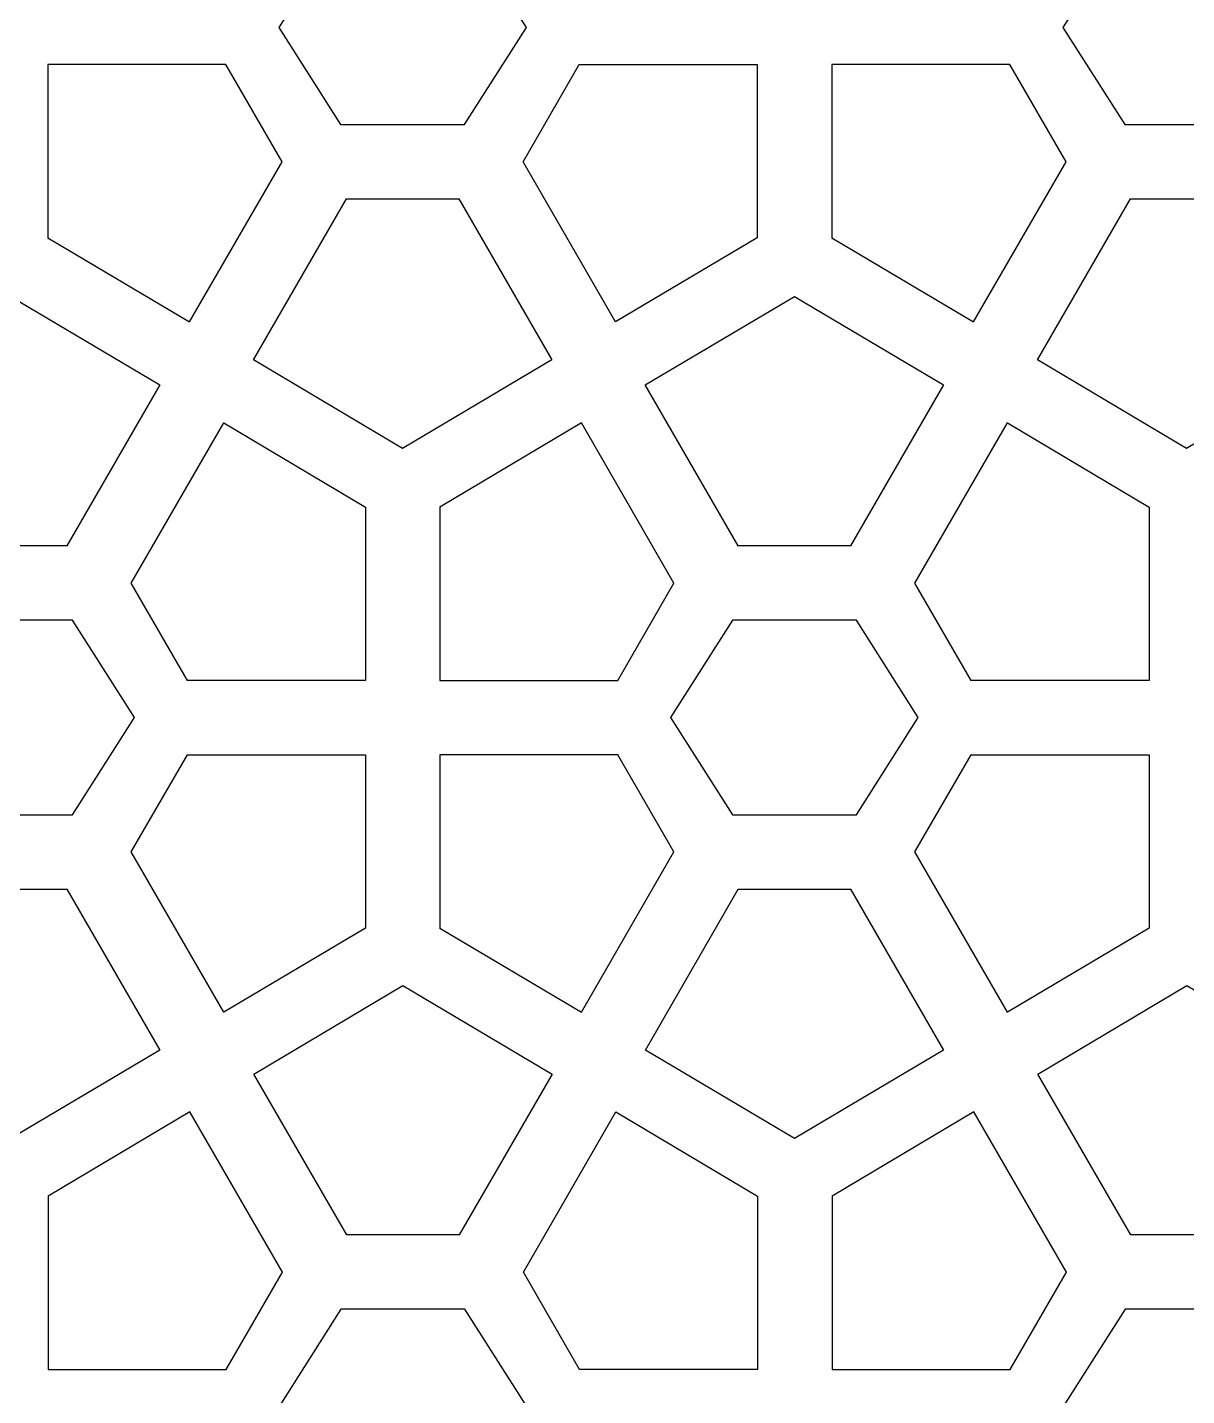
# Model space of a CAD drawing. Header units: centimetres. Extents: x -86 to 86, y -100 to 100.
# Drawn here: x -68.34 to -44.94, y -74.77 to -47.14 of the extents above; entities that cross this region are included whole.
import ezdxf

# ---------------------------------------------------------------- set-up
doc = ezdxf.new("R2010")
doc.units = ezdxf.units.CM
doc.header["$MEASUREMENT"] = 0
doc.layers.add('layer 1', color=7, linetype='Continuous')

msp = doc.modelspace()

# ---------------------------------------------------------------- linework, layer by layer
at = {"layer": 'layer 1', "color": 230}
for points, knots in [([(-63.26473, -47.14396), (-63.26473, -47.14396), (-62.01473, -45.17987), (-62.01473, -45.17987), (-62.01473, -45.17987), (-62.01473, -45.17987), (-59.51475, -45.17987), (-59.51475, -45.17987), (-59.51475, -45.17987), (-59.51475, -45.17987), (-58.26473, -47.14396), (-58.26473, -47.14396), (-58.26473, -47.14396), (-58.26473, -47.14396), (-59.51474, -49.10807), (-59.51474, -49.10807), (-59.51474, -49.10807), (-59.51474, -49.10807), (-62.01475, -49.10807), (-62.01475, -49.10807), (-62.01475, -49.10807), (-62.01475, -49.10807), (-63.26473, -47.14396), (-63.26473, -47.14396)], [0, 0, 0, 0, 0.14285714, 0.14285714, 0.14285714, 0.14285714, 0.28571429, 0.28571429, 0.28571429, 0.28571429, 0.42857143, 0.42857143, 0.42857143, 0.42857143, 0.57142857, 0.57142857, 0.57142857, 0.57142857, 0.71428571, 0.71428571, 0.71428571, 0.71428571, 1, 1, 1, 1]), ([(-47.43833, -47.1437), (-47.43833, -47.1437), (-46.18833, -45.17961), (-46.18833, -45.17961), (-46.18833, -45.17961), (-46.18833, -45.17961), (-43.68835, -45.17961), (-43.68835, -45.17961), (-43.68835, -45.17961), (-43.68835, -45.17961), (-42.43833, -47.1437), (-42.43833, -47.1437), (-42.43833, -47.1437), (-42.43833, -47.1437), (-43.68834, -49.10781), (-43.68834, -49.10781), (-43.68834, -49.10781), (-43.68834, -49.10781), (-46.18835, -49.10781), (-46.18835, -49.10781), (-46.18835, -49.10781), (-46.18835, -49.10781), (-47.43833, -47.1437), (-47.43833, -47.1437)], [0, 0, 0, 0, 0.14285714, 0.14285714, 0.14285714, 0.14285714, 0.28571429, 0.28571429, 0.28571429, 0.28571429, 0.42857143, 0.42857143, 0.42857143, 0.42857143, 0.57142857, 0.57142857, 0.57142857, 0.57142857, 0.71428571, 0.71428571, 0.71428571, 0.71428571, 1, 1, 1, 1]), ([(-65.06468, -53.09176), (-65.06468, -53.09176), (-67.925, -51.39403), (-67.925, -51.39403), (-67.925, -51.39403), (-67.925, -51.39403), (-67.925, -47.89408), (-67.925, -47.89408), (-67.925, -47.89408), (-67.925, -47.89408), (-64.33166, -47.89409), (-64.33166, -47.89409), (-64.33166, -47.89409), (-64.33166, -47.89409), (-63.19774, -49.85813), (-63.19774, -49.85813), (-63.19774, -49.85813), (-63.19774, -49.85813), (-65.06468, -53.09176), (-65.06468, -53.09176)], [0, 0, 0, 0, 0.16666667, 0.16666667, 0.16666667, 0.16666667, 0.33333333, 0.33333333, 0.33333333, 0.33333333, 0.5, 0.5, 0.5, 0.5, 0.66666667, 0.66666667, 0.66666667, 0.66666667, 1, 1, 1, 1]), ([(-56.46486, -53.09183), (-56.46486, -53.09183), (-53.60448, -51.39405), (-53.60448, -51.39405), (-53.60448, -51.39405), (-53.60448, -51.39405), (-53.60448, -47.89409), (-53.60448, -47.89409), (-53.60448, -47.89409), (-53.60448, -47.89409), (-57.19786, -47.89409), (-57.19786, -47.89409), (-57.19786, -47.89409), (-57.19786, -47.89409), (-58.33182, -49.8582), (-58.33182, -49.8582), (-58.33182, -49.8582), (-58.33182, -49.8582), (-56.46486, -53.09183), (-56.46486, -53.09183)], [0, 0, 0, 0, 0.16666667, 0.16666667, 0.16666667, 0.16666667, 0.33333333, 0.33333333, 0.33333333, 0.33333333, 0.5, 0.5, 0.5, 0.5, 0.66666667, 0.66666667, 0.66666667, 0.66666667, 1, 1, 1, 1]), ([(-49.23828, -53.0915), (-49.23828, -53.0915), (-52.0986, -51.39377), (-52.0986, -51.39377), (-52.0986, -51.39377), (-52.0986, -51.39377), (-52.0986, -47.89382), (-52.0986, -47.89382), (-52.0986, -47.89382), (-52.0986, -47.89382), (-48.50526, -47.89383), (-48.50526, -47.89383), (-48.50526, -47.89383), (-48.50526, -47.89383), (-47.37134, -49.85787), (-47.37134, -49.85787), (-47.37134, -49.85787), (-47.37134, -49.85787), (-49.23828, -53.0915), (-49.23828, -53.0915)], [0, 0, 0, 0, 0.16666667, 0.16666667, 0.16666667, 0.16666667, 0.33333333, 0.33333333, 0.33333333, 0.33333333, 0.5, 0.5, 0.5, 0.5, 0.66666667, 0.66666667, 0.66666667, 0.66666667, 1, 1, 1, 1]), ([(-63.77469, -53.85742), (-63.77469, -53.85742), (-60.76472, -55.64399), (-60.76472, -55.64399), (-60.76472, -55.64399), (-60.76472, -55.64399), (-57.75486, -53.85748), (-57.75486, -53.85748), (-57.75486, -53.85748), (-57.75486, -53.85748), (-59.63091, -50.60808), (-59.63091, -50.60808), (-59.63091, -50.60808), (-59.63091, -50.60808), (-61.89868, -50.60807), (-61.89868, -50.60807), (-61.89868, -50.60807), (-61.89868, -50.60807), (-63.77469, -53.85742), (-63.77469, -53.85742)], [0, 0, 0, 0, 0.16666667, 0.16666667, 0.16666667, 0.16666667, 0.33333333, 0.33333333, 0.33333333, 0.33333333, 0.5, 0.5, 0.5, 0.5, 0.66666667, 0.66666667, 0.66666667, 0.66666667, 1, 1, 1, 1]), ([(-47.94829, -53.85716), (-47.94829, -53.85716), (-44.93832, -55.64373), (-44.93832, -55.64373), (-44.93832, -55.64373), (-44.93832, -55.64373), (-41.92846, -53.85722), (-41.92846, -53.85722), (-41.92846, -53.85722), (-41.92846, -53.85722), (-43.80451, -50.60782), (-43.80451, -50.60782), (-43.80451, -50.60782), (-43.80451, -50.60782), (-46.07228, -50.60781), (-46.07228, -50.60781), (-46.07228, -50.60781), (-46.07228, -50.60781), (-47.94829, -53.85716), (-47.94829, -53.85716)], [0, 0, 0, 0, 0.16666667, 0.16666667, 0.16666667, 0.16666667, 0.33333333, 0.33333333, 0.33333333, 0.33333333, 0.5, 0.5, 0.5, 0.5, 0.66666667, 0.66666667, 0.66666667, 0.66666667, 1, 1, 1, 1]), ([(-65.66477, -54.36371), (-65.66477, -54.36371), (-68.67474, -52.57713), (-68.67474, -52.57713), (-68.67474, -52.57713), (-68.67474, -52.57713), (-71.6848, -54.36378), (-71.6848, -54.36378), (-71.6848, -54.36378), (-71.6848, -54.36378), (-69.80889, -57.61301), (-69.80889, -57.61301), (-69.80889, -57.61301), (-69.80889, -57.61301), (-67.54075, -57.61301), (-67.54075, -57.61301), (-67.54075, -57.61301), (-67.54075, -57.61301), (-65.66477, -54.36371), (-65.66477, -54.36371)], [0, 0, 0, 0, 0.16666667, 0.16666667, 0.16666667, 0.16666667, 0.33333333, 0.33333333, 0.33333333, 0.33333333, 0.5, 0.5, 0.5, 0.5, 0.66666667, 0.66666667, 0.66666667, 0.66666667, 1, 1, 1, 1]), ([(-49.84432, -54.3635), (-49.84432, -54.3635), (-52.85429, -52.57692), (-52.85429, -52.57692), (-52.85429, -52.57692), (-52.85429, -52.57692), (-55.86435, -54.36357), (-55.86435, -54.36357), (-55.86435, -54.36357), (-55.86435, -54.36357), (-53.98844, -57.6128), (-53.98844, -57.6128), (-53.98844, -57.6128), (-53.98844, -57.6128), (-51.7203, -57.6128), (-51.7203, -57.6128), (-51.7203, -57.6128), (-51.7203, -57.6128), (-49.84432, -54.3635), (-49.84432, -54.3635)], [0, 0, 0, 0, 0.16666667, 0.16666667, 0.16666667, 0.16666667, 0.33333333, 0.33333333, 0.33333333, 0.33333333, 0.5, 0.5, 0.5, 0.5, 0.66666667, 0.66666667, 0.66666667, 0.66666667, 1, 1, 1, 1]), ([(-61.51448, -60.32723), (-61.51448, -60.32723), (-61.51446, -56.82717), (-61.51446, -56.82717), (-61.51446, -56.82717), (-61.51446, -56.82717), (-64.37479, -55.12941), (-64.37479, -55.12941), (-64.37479, -55.12941), (-64.37479, -55.12941), (-66.24175, -58.36305), (-66.24175, -58.36305), (-66.24175, -58.36305), (-66.24175, -58.36305), (-65.10774, -60.32723), (-65.10774, -60.32723), (-65.10774, -60.32723), (-65.10774, -60.32723), (-61.51448, -60.32723), (-61.51448, -60.32723)], [0, 0, 0, 0, 0.16666667, 0.16666667, 0.16666667, 0.16666667, 0.33333333, 0.33333333, 0.33333333, 0.33333333, 0.5, 0.5, 0.5, 0.5, 0.66666667, 0.66666667, 0.66666667, 0.66666667, 1, 1, 1, 1]), ([(-60.0146, -60.32702), (-60.0146, -60.32702), (-60.01461, -56.82698), (-60.01461, -56.82698), (-60.01461, -56.82698), (-60.01461, -56.82698), (-57.15434, -55.12923), (-57.15434, -55.12923), (-57.15434, -55.12923), (-57.15434, -55.12923), (-55.28737, -58.36289), (-55.28737, -58.36289), (-55.28737, -58.36289), (-55.28737, -58.36289), (-56.42139, -60.32702), (-56.42139, -60.32702), (-56.42139, -60.32702), (-56.42139, -60.32702), (-60.0146, -60.32702), (-60.0146, -60.32702)], [0, 0, 0, 0, 0.16666667, 0.16666667, 0.16666667, 0.16666667, 0.33333333, 0.33333333, 0.33333333, 0.33333333, 0.5, 0.5, 0.5, 0.5, 0.66666667, 0.66666667, 0.66666667, 0.66666667, 1, 1, 1, 1]), ([(-45.69403, -60.32702), (-45.69403, -60.32702), (-45.69401, -56.82696), (-45.69401, -56.82696), (-45.69401, -56.82696), (-45.69401, -56.82696), (-48.55434, -55.1292), (-48.55434, -55.1292), (-48.55434, -55.1292), (-48.55434, -55.1292), (-50.4213, -58.36284), (-50.4213, -58.36284), (-50.4213, -58.36284), (-50.4213, -58.36284), (-49.28729, -60.32702), (-49.28729, -60.32702), (-49.28729, -60.32702), (-49.28729, -60.32702), (-45.69403, -60.32702), (-45.69403, -60.32702)], [0, 0, 0, 0, 0.16666667, 0.16666667, 0.16666667, 0.16666667, 0.33333333, 0.33333333, 0.33333333, 0.33333333, 0.5, 0.5, 0.5, 0.5, 0.66666667, 0.66666667, 0.66666667, 0.66666667, 1, 1, 1, 1]), ([(-71.17475, -61.0771), (-71.17475, -61.0771), (-69.92475, -59.11301), (-69.92475, -59.11301), (-69.92475, -59.11301), (-69.92475, -59.11301), (-67.42477, -59.11301), (-67.42477, -59.11301), (-67.42477, -59.11301), (-67.42477, -59.11301), (-66.17475, -61.0771), (-66.17475, -61.0771), (-66.17475, -61.0771), (-66.17475, -61.0771), (-67.42476, -63.04121), (-67.42476, -63.04121), (-67.42476, -63.04121), (-67.42476, -63.04121), (-69.92477, -63.04121), (-69.92477, -63.04121), (-69.92477, -63.04121), (-69.92477, -63.04121), (-71.17475, -61.0771), (-71.17475, -61.0771)], [0, 0, 0, 0, 0.14285714, 0.14285714, 0.14285714, 0.14285714, 0.28571429, 0.28571429, 0.28571429, 0.28571429, 0.42857143, 0.42857143, 0.42857143, 0.42857143, 0.57142857, 0.57142857, 0.57142857, 0.57142857, 0.71428571, 0.71428571, 0.71428571, 0.71428571, 1, 1, 1, 1]), ([(-55.3543, -61.07689), (-55.3543, -61.07689), (-54.1043, -59.1128), (-54.1043, -59.1128), (-54.1043, -59.1128), (-54.1043, -59.1128), (-51.60432, -59.1128), (-51.60432, -59.1128), (-51.60432, -59.1128), (-51.60432, -59.1128), (-50.3543, -61.07689), (-50.3543, -61.07689), (-50.3543, -61.07689), (-50.3543, -61.07689), (-51.60431, -63.041), (-51.60431, -63.041), (-51.60431, -63.041), (-51.60431, -63.041), (-54.10432, -63.041), (-54.10432, -63.041), (-54.10432, -63.041), (-54.10432, -63.041), (-55.3543, -61.07689), (-55.3543, -61.07689)], [0, 0, 0, 0, 0.14285714, 0.14285714, 0.14285714, 0.14285714, 0.28571429, 0.28571429, 0.28571429, 0.28571429, 0.42857143, 0.42857143, 0.42857143, 0.42857143, 0.57142857, 0.57142857, 0.57142857, 0.57142857, 0.71428571, 0.71428571, 0.71428571, 0.71428571, 1, 1, 1, 1]), ([(-64.37488, -67.02497), (-64.37488, -67.02497), (-61.5145, -65.32719), (-61.5145, -65.32719), (-61.5145, -65.32719), (-61.5145, -65.32719), (-61.5145, -61.82723), (-61.5145, -61.82723), (-61.5145, -61.82723), (-61.5145, -61.82723), (-65.10788, -61.82723), (-65.10788, -61.82723), (-65.10788, -61.82723), (-65.10788, -61.82723), (-66.24184, -63.79134), (-66.24184, -63.79134), (-66.24184, -63.79134), (-66.24184, -63.79134), (-64.37488, -67.02497), (-64.37488, -67.02497)], [0, 0, 0, 0, 0.16666667, 0.16666667, 0.16666667, 0.16666667, 0.33333333, 0.33333333, 0.33333333, 0.33333333, 0.5, 0.5, 0.5, 0.5, 0.66666667, 0.66666667, 0.66666667, 0.66666667, 1, 1, 1, 1]), ([(-57.15425, -67.02469), (-57.15425, -67.02469), (-60.01457, -65.32696), (-60.01457, -65.32696), (-60.01457, -65.32696), (-60.01457, -65.32696), (-60.01457, -61.82701), (-60.01457, -61.82701), (-60.01457, -61.82701), (-60.01457, -61.82701), (-56.42123, -61.82702), (-56.42123, -61.82702), (-56.42123, -61.82702), (-56.42123, -61.82702), (-55.28731, -63.79106), (-55.28731, -63.79106), (-55.28731, -63.79106), (-55.28731, -63.79106), (-57.15425, -67.02469), (-57.15425, -67.02469)], [0, 0, 0, 0, 0.16666667, 0.16666667, 0.16666667, 0.16666667, 0.33333333, 0.33333333, 0.33333333, 0.33333333, 0.5, 0.5, 0.5, 0.5, 0.66666667, 0.66666667, 0.66666667, 0.66666667, 1, 1, 1, 1]), ([(-48.55443, -67.02476), (-48.55443, -67.02476), (-45.69405, -65.32698), (-45.69405, -65.32698), (-45.69405, -65.32698), (-45.69405, -65.32698), (-45.69405, -61.82702), (-45.69405, -61.82702), (-45.69405, -61.82702), (-45.69405, -61.82702), (-49.28743, -61.82702), (-49.28743, -61.82702), (-49.28743, -61.82702), (-49.28743, -61.82702), (-50.42139, -63.79113), (-50.42139, -63.79113), (-50.42139, -63.79113), (-50.42139, -63.79113), (-48.55443, -67.02476), (-48.55443, -67.02476)], [0, 0, 0, 0, 0.16666667, 0.16666667, 0.16666667, 0.16666667, 0.33333333, 0.33333333, 0.33333333, 0.33333333, 0.5, 0.5, 0.5, 0.5, 0.66666667, 0.66666667, 0.66666667, 0.66666667, 1, 1, 1, 1]), ([(-71.68471, -67.79056), (-71.68471, -67.79056), (-68.67474, -69.57713), (-68.67474, -69.57713), (-68.67474, -69.57713), (-68.67474, -69.57713), (-65.66488, -67.79062), (-65.66488, -67.79062), (-65.66488, -67.79062), (-65.66488, -67.79062), (-67.54093, -64.54122), (-67.54093, -64.54122), (-67.54093, -64.54122), (-67.54093, -64.54122), (-69.8087, -64.54121), (-69.8087, -64.54121), (-69.8087, -64.54121), (-69.8087, -64.54121), (-71.68471, -67.79056), (-71.68471, -67.79056)], [0, 0, 0, 0, 0.16666667, 0.16666667, 0.16666667, 0.16666667, 0.33333333, 0.33333333, 0.33333333, 0.33333333, 0.5, 0.5, 0.5, 0.5, 0.66666667, 0.66666667, 0.66666667, 0.66666667, 1, 1, 1, 1]), ([(-55.86426, -67.79035), (-55.86426, -67.79035), (-52.85429, -69.57692), (-52.85429, -69.57692), (-52.85429, -69.57692), (-52.85429, -69.57692), (-49.84443, -67.79041), (-49.84443, -67.79041), (-49.84443, -67.79041), (-49.84443, -67.79041), (-51.72048, -64.54101), (-51.72048, -64.54101), (-51.72048, -64.54101), (-51.72048, -64.54101), (-53.98825, -64.541), (-53.98825, -64.541), (-53.98825, -64.541), (-53.98825, -64.541), (-55.86426, -67.79035), (-55.86426, -67.79035)], [0, 0, 0, 0, 0.16666667, 0.16666667, 0.16666667, 0.16666667, 0.33333333, 0.33333333, 0.33333333, 0.33333333, 0.5, 0.5, 0.5, 0.5, 0.66666667, 0.66666667, 0.66666667, 0.66666667, 1, 1, 1, 1]), ([(-57.74785, -68.27368), (-57.74785, -68.27368), (-60.75782, -66.4871), (-60.75782, -66.4871), (-60.75782, -66.4871), (-60.75782, -66.4871), (-63.76788, -68.27375), (-63.76788, -68.27375), (-63.76788, -68.27375), (-63.76788, -68.27375), (-61.89197, -71.52298), (-61.89197, -71.52298), (-61.89197, -71.52298), (-61.89197, -71.52298), (-59.62383, -71.52298), (-59.62383, -71.52298), (-59.62383, -71.52298), (-59.62383, -71.52298), (-57.74785, -68.27368), (-57.74785, -68.27368)], [0, 0, 0, 0, 0.16666667, 0.16666667, 0.16666667, 0.16666667, 0.33333333, 0.33333333, 0.33333333, 0.33333333, 0.5, 0.5, 0.5, 0.5, 0.66666667, 0.66666667, 0.66666667, 0.66666667, 1, 1, 1, 1]), ([(-41.92145, -68.27342), (-41.92145, -68.27342), (-44.93142, -66.48684), (-44.93142, -66.48684), (-44.93142, -66.48684), (-44.93142, -66.48684), (-47.94148, -68.27349), (-47.94148, -68.27349), (-47.94148, -68.27349), (-47.94148, -68.27349), (-46.06557, -71.52272), (-46.06557, -71.52272), (-46.06557, -71.52272), (-46.06557, -71.52272), (-43.79743, -71.52272), (-43.79743, -71.52272), (-43.79743, -71.52272), (-43.79743, -71.52272), (-41.92145, -68.27342), (-41.92145, -68.27342)], [0, 0, 0, 0, 0.16666667, 0.16666667, 0.16666667, 0.16666667, 0.33333333, 0.33333333, 0.33333333, 0.33333333, 0.5, 0.5, 0.5, 0.5, 0.66666667, 0.66666667, 0.66666667, 0.66666667, 1, 1, 1, 1]), ([(-67.91813, -74.2372), (-67.91813, -74.2372), (-67.91814, -70.73716), (-67.91814, -70.73716), (-67.91814, -70.73716), (-67.91814, -70.73716), (-65.05787, -69.03941), (-65.05787, -69.03941), (-65.05787, -69.03941), (-65.05787, -69.03941), (-63.1909, -72.27307), (-63.1909, -72.27307), (-63.1909, -72.27307), (-63.1909, -72.27307), (-64.32492, -74.2372), (-64.32492, -74.2372), (-64.32492, -74.2372), (-64.32492, -74.2372), (-67.91813, -74.2372), (-67.91813, -74.2372)], [0, 0, 0, 0, 0.16666667, 0.16666667, 0.16666667, 0.16666667, 0.33333333, 0.33333333, 0.33333333, 0.33333333, 0.5, 0.5, 0.5, 0.5, 0.66666667, 0.66666667, 0.66666667, 0.66666667, 1, 1, 1, 1]), ([(-53.59756, -74.2372), (-53.59756, -74.2372), (-53.59754, -70.73714), (-53.59754, -70.73714), (-53.59754, -70.73714), (-53.59754, -70.73714), (-56.45787, -69.03938), (-56.45787, -69.03938), (-56.45787, -69.03938), (-56.45787, -69.03938), (-58.32483, -72.27302), (-58.32483, -72.27302), (-58.32483, -72.27302), (-58.32483, -72.27302), (-57.19082, -74.2372), (-57.19082, -74.2372), (-57.19082, -74.2372), (-57.19082, -74.2372), (-53.59756, -74.2372), (-53.59756, -74.2372)], [0, 0, 0, 0, 0.16666667, 0.16666667, 0.16666667, 0.16666667, 0.33333333, 0.33333333, 0.33333333, 0.33333333, 0.5, 0.5, 0.5, 0.5, 0.66666667, 0.66666667, 0.66666667, 0.66666667, 1, 1, 1, 1]), ([(-52.09173, -74.23694), (-52.09173, -74.23694), (-52.09174, -70.7369), (-52.09174, -70.7369), (-52.09174, -70.7369), (-52.09174, -70.7369), (-49.23147, -69.03915), (-49.23147, -69.03915), (-49.23147, -69.03915), (-49.23147, -69.03915), (-47.3645, -72.27281), (-47.3645, -72.27281), (-47.3645, -72.27281), (-47.3645, -72.27281), (-48.49852, -74.23694), (-48.49852, -74.23694), (-48.49852, -74.23694), (-48.49852, -74.23694), (-52.09173, -74.23694), (-52.09173, -74.23694)], [0, 0, 0, 0, 0.16666667, 0.16666667, 0.16666667, 0.16666667, 0.33333333, 0.33333333, 0.33333333, 0.33333333, 0.5, 0.5, 0.5, 0.5, 0.66666667, 0.66666667, 0.66666667, 0.66666667, 1, 1, 1, 1]), ([(-63.25783, -74.98707), (-63.25783, -74.98707), (-62.00783, -73.02298), (-62.00783, -73.02298), (-62.00783, -73.02298), (-62.00783, -73.02298), (-59.50785, -73.02298), (-59.50785, -73.02298), (-59.50785, -73.02298), (-59.50785, -73.02298), (-58.25783, -74.98707), (-58.25783, -74.98707), (-58.25783, -74.98707), (-58.25783, -74.98707), (-59.50784, -76.95118), (-59.50784, -76.95118), (-59.50784, -76.95118), (-59.50784, -76.95118), (-62.00785, -76.95118), (-62.00785, -76.95118), (-62.00785, -76.95118), (-62.00785, -76.95118), (-63.25783, -74.98707), (-63.25783, -74.98707)], [0, 0, 0, 0, 0.14285714, 0.14285714, 0.14285714, 0.14285714, 0.28571429, 0.28571429, 0.28571429, 0.28571429, 0.42857143, 0.42857143, 0.42857143, 0.42857143, 0.57142857, 0.57142857, 0.57142857, 0.57142857, 0.71428571, 0.71428571, 0.71428571, 0.71428571, 1, 1, 1, 1]), ([(-47.43143, -74.98681), (-47.43143, -74.98681), (-46.18143, -73.02272), (-46.18143, -73.02272), (-46.18143, -73.02272), (-46.18143, -73.02272), (-43.68145, -73.02272), (-43.68145, -73.02272), (-43.68145, -73.02272), (-43.68145, -73.02272), (-42.43143, -74.98681), (-42.43143, -74.98681), (-42.43143, -74.98681), (-42.43143, -74.98681), (-43.68144, -76.95092), (-43.68144, -76.95092), (-43.68144, -76.95092), (-43.68144, -76.95092), (-46.18145, -76.95092), (-46.18145, -76.95092), (-46.18145, -76.95092), (-46.18145, -76.95092), (-47.43143, -74.98681), (-47.43143, -74.98681)], [0, 0, 0, 0, 0.14285714, 0.14285714, 0.14285714, 0.14285714, 0.28571429, 0.28571429, 0.28571429, 0.28571429, 0.42857143, 0.42857143, 0.42857143, 0.42857143, 0.57142857, 0.57142857, 0.57142857, 0.57142857, 0.71428571, 0.71428571, 0.71428571, 0.71428571, 1, 1, 1, 1])]:
    msp.add_open_spline(points, degree=3, knots=knots, dxfattribs=at)
at = {"layer": 'layer 1', "color": 250, "lineweight": 9}
for points, knots in [([(-63.26473, -47.14396), (-63.26473, -47.14396), (-62.01473, -45.17987), (-62.01473, -45.17987), (-62.01473, -45.17987), (-62.01473, -45.17987), (-59.51475, -45.17987), (-59.51475, -45.17987), (-59.51475, -45.17987), (-59.51475, -45.17987), (-58.26473, -47.14396), (-58.26473, -47.14396), (-58.26473, -47.14396), (-58.26473, -47.14396), (-59.51474, -49.10807), (-59.51474, -49.10807), (-59.51474, -49.10807), (-59.51474, -49.10807), (-62.01475, -49.10807), (-62.01475, -49.10807), (-62.01475, -49.10807), (-62.01475, -49.10807), (-63.26473, -47.14396), (-63.26473, -47.14396)], [0, 0, 0, 0, 0.14285714, 0.14285714, 0.14285714, 0.14285714, 0.28571429, 0.28571429, 0.28571429, 0.28571429, 0.42857143, 0.42857143, 0.42857143, 0.42857143, 0.57142857, 0.57142857, 0.57142857, 0.57142857, 0.71428571, 0.71428571, 0.71428571, 0.71428571, 1, 1, 1, 1]), ([(-47.43833, -47.1437), (-47.43833, -47.1437), (-46.18833, -45.17961), (-46.18833, -45.17961), (-46.18833, -45.17961), (-46.18833, -45.17961), (-43.68835, -45.17961), (-43.68835, -45.17961), (-43.68835, -45.17961), (-43.68835, -45.17961), (-42.43833, -47.1437), (-42.43833, -47.1437), (-42.43833, -47.1437), (-42.43833, -47.1437), (-43.68834, -49.10781), (-43.68834, -49.10781), (-43.68834, -49.10781), (-43.68834, -49.10781), (-46.18835, -49.10781), (-46.18835, -49.10781), (-46.18835, -49.10781), (-46.18835, -49.10781), (-47.43833, -47.1437), (-47.43833, -47.1437)], [0, 0, 0, 0, 0.14285714, 0.14285714, 0.14285714, 0.14285714, 0.28571429, 0.28571429, 0.28571429, 0.28571429, 0.42857143, 0.42857143, 0.42857143, 0.42857143, 0.57142857, 0.57142857, 0.57142857, 0.57142857, 0.71428571, 0.71428571, 0.71428571, 0.71428571, 1, 1, 1, 1]), ([(-65.06468, -53.09176), (-65.06468, -53.09176), (-67.925, -51.39403), (-67.925, -51.39403), (-67.925, -51.39403), (-67.925, -51.39403), (-67.925, -47.89408), (-67.925, -47.89408), (-67.925, -47.89408), (-67.925, -47.89408), (-64.33166, -47.89409), (-64.33166, -47.89409), (-64.33166, -47.89409), (-64.33166, -47.89409), (-63.19774, -49.85813), (-63.19774, -49.85813), (-63.19774, -49.85813), (-63.19774, -49.85813), (-65.06468, -53.09176), (-65.06468, -53.09176)], [0, 0, 0, 0, 0.16666667, 0.16666667, 0.16666667, 0.16666667, 0.33333333, 0.33333333, 0.33333333, 0.33333333, 0.5, 0.5, 0.5, 0.5, 0.66666667, 0.66666667, 0.66666667, 0.66666667, 1, 1, 1, 1]), ([(-56.46486, -53.09183), (-56.46486, -53.09183), (-53.60448, -51.39405), (-53.60448, -51.39405), (-53.60448, -51.39405), (-53.60448, -51.39405), (-53.60448, -47.89409), (-53.60448, -47.89409), (-53.60448, -47.89409), (-53.60448, -47.89409), (-57.19786, -47.89409), (-57.19786, -47.89409), (-57.19786, -47.89409), (-57.19786, -47.89409), (-58.33182, -49.8582), (-58.33182, -49.8582), (-58.33182, -49.8582), (-58.33182, -49.8582), (-56.46486, -53.09183), (-56.46486, -53.09183)], [0, 0, 0, 0, 0.16666667, 0.16666667, 0.16666667, 0.16666667, 0.33333333, 0.33333333, 0.33333333, 0.33333333, 0.5, 0.5, 0.5, 0.5, 0.66666667, 0.66666667, 0.66666667, 0.66666667, 1, 1, 1, 1]), ([(-49.23828, -53.0915), (-49.23828, -53.0915), (-52.0986, -51.39377), (-52.0986, -51.39377), (-52.0986, -51.39377), (-52.0986, -51.39377), (-52.0986, -47.89382), (-52.0986, -47.89382), (-52.0986, -47.89382), (-52.0986, -47.89382), (-48.50526, -47.89383), (-48.50526, -47.89383), (-48.50526, -47.89383), (-48.50526, -47.89383), (-47.37134, -49.85787), (-47.37134, -49.85787), (-47.37134, -49.85787), (-47.37134, -49.85787), (-49.23828, -53.0915), (-49.23828, -53.0915)], [0, 0, 0, 0, 0.16666667, 0.16666667, 0.16666667, 0.16666667, 0.33333333, 0.33333333, 0.33333333, 0.33333333, 0.5, 0.5, 0.5, 0.5, 0.66666667, 0.66666667, 0.66666667, 0.66666667, 1, 1, 1, 1]), ([(-63.77469, -53.85742), (-63.77469, -53.85742), (-60.76472, -55.64399), (-60.76472, -55.64399), (-60.76472, -55.64399), (-60.76472, -55.64399), (-57.75486, -53.85748), (-57.75486, -53.85748), (-57.75486, -53.85748), (-57.75486, -53.85748), (-59.63091, -50.60808), (-59.63091, -50.60808), (-59.63091, -50.60808), (-59.63091, -50.60808), (-61.89868, -50.60807), (-61.89868, -50.60807), (-61.89868, -50.60807), (-61.89868, -50.60807), (-63.77469, -53.85742), (-63.77469, -53.85742)], [0, 0, 0, 0, 0.16666667, 0.16666667, 0.16666667, 0.16666667, 0.33333333, 0.33333333, 0.33333333, 0.33333333, 0.5, 0.5, 0.5, 0.5, 0.66666667, 0.66666667, 0.66666667, 0.66666667, 1, 1, 1, 1]), ([(-47.94829, -53.85716), (-47.94829, -53.85716), (-44.93832, -55.64373), (-44.93832, -55.64373), (-44.93832, -55.64373), (-44.93832, -55.64373), (-41.92846, -53.85722), (-41.92846, -53.85722), (-41.92846, -53.85722), (-41.92846, -53.85722), (-43.80451, -50.60782), (-43.80451, -50.60782), (-43.80451, -50.60782), (-43.80451, -50.60782), (-46.07228, -50.60781), (-46.07228, -50.60781), (-46.07228, -50.60781), (-46.07228, -50.60781), (-47.94829, -53.85716), (-47.94829, -53.85716)], [0, 0, 0, 0, 0.16666667, 0.16666667, 0.16666667, 0.16666667, 0.33333333, 0.33333333, 0.33333333, 0.33333333, 0.5, 0.5, 0.5, 0.5, 0.66666667, 0.66666667, 0.66666667, 0.66666667, 1, 1, 1, 1]), ([(-65.66477, -54.36371), (-65.66477, -54.36371), (-68.67474, -52.57713), (-68.67474, -52.57713), (-68.67474, -52.57713), (-68.67474, -52.57713), (-71.6848, -54.36378), (-71.6848, -54.36378), (-71.6848, -54.36378), (-71.6848, -54.36378), (-69.80889, -57.61301), (-69.80889, -57.61301), (-69.80889, -57.61301), (-69.80889, -57.61301), (-67.54075, -57.61301), (-67.54075, -57.61301), (-67.54075, -57.61301), (-67.54075, -57.61301), (-65.66477, -54.36371), (-65.66477, -54.36371)], [0, 0, 0, 0, 0.16666667, 0.16666667, 0.16666667, 0.16666667, 0.33333333, 0.33333333, 0.33333333, 0.33333333, 0.5, 0.5, 0.5, 0.5, 0.66666667, 0.66666667, 0.66666667, 0.66666667, 1, 1, 1, 1]), ([(-49.84432, -54.3635), (-49.84432, -54.3635), (-52.85429, -52.57692), (-52.85429, -52.57692), (-52.85429, -52.57692), (-52.85429, -52.57692), (-55.86435, -54.36357), (-55.86435, -54.36357), (-55.86435, -54.36357), (-55.86435, -54.36357), (-53.98844, -57.6128), (-53.98844, -57.6128), (-53.98844, -57.6128), (-53.98844, -57.6128), (-51.7203, -57.6128), (-51.7203, -57.6128), (-51.7203, -57.6128), (-51.7203, -57.6128), (-49.84432, -54.3635), (-49.84432, -54.3635)], [0, 0, 0, 0, 0.16666667, 0.16666667, 0.16666667, 0.16666667, 0.33333333, 0.33333333, 0.33333333, 0.33333333, 0.5, 0.5, 0.5, 0.5, 0.66666667, 0.66666667, 0.66666667, 0.66666667, 1, 1, 1, 1]), ([(-61.51448, -60.32723), (-61.51448, -60.32723), (-61.51446, -56.82717), (-61.51446, -56.82717), (-61.51446, -56.82717), (-61.51446, -56.82717), (-64.37479, -55.12941), (-64.37479, -55.12941), (-64.37479, -55.12941), (-64.37479, -55.12941), (-66.24175, -58.36305), (-66.24175, -58.36305), (-66.24175, -58.36305), (-66.24175, -58.36305), (-65.10774, -60.32723), (-65.10774, -60.32723), (-65.10774, -60.32723), (-65.10774, -60.32723), (-61.51448, -60.32723), (-61.51448, -60.32723)], [0, 0, 0, 0, 0.16666667, 0.16666667, 0.16666667, 0.16666667, 0.33333333, 0.33333333, 0.33333333, 0.33333333, 0.5, 0.5, 0.5, 0.5, 0.66666667, 0.66666667, 0.66666667, 0.66666667, 1, 1, 1, 1]), ([(-60.0146, -60.32702), (-60.0146, -60.32702), (-60.01461, -56.82698), (-60.01461, -56.82698), (-60.01461, -56.82698), (-60.01461, -56.82698), (-57.15434, -55.12923), (-57.15434, -55.12923), (-57.15434, -55.12923), (-57.15434, -55.12923), (-55.28737, -58.36289), (-55.28737, -58.36289), (-55.28737, -58.36289), (-55.28737, -58.36289), (-56.42139, -60.32702), (-56.42139, -60.32702), (-56.42139, -60.32702), (-56.42139, -60.32702), (-60.0146, -60.32702), (-60.0146, -60.32702)], [0, 0, 0, 0, 0.16666667, 0.16666667, 0.16666667, 0.16666667, 0.33333333, 0.33333333, 0.33333333, 0.33333333, 0.5, 0.5, 0.5, 0.5, 0.66666667, 0.66666667, 0.66666667, 0.66666667, 1, 1, 1, 1]), ([(-45.69403, -60.32702), (-45.69403, -60.32702), (-45.69401, -56.82696), (-45.69401, -56.82696), (-45.69401, -56.82696), (-45.69401, -56.82696), (-48.55434, -55.1292), (-48.55434, -55.1292), (-48.55434, -55.1292), (-48.55434, -55.1292), (-50.4213, -58.36284), (-50.4213, -58.36284), (-50.4213, -58.36284), (-50.4213, -58.36284), (-49.28729, -60.32702), (-49.28729, -60.32702), (-49.28729, -60.32702), (-49.28729, -60.32702), (-45.69403, -60.32702), (-45.69403, -60.32702)], [0, 0, 0, 0, 0.16666667, 0.16666667, 0.16666667, 0.16666667, 0.33333333, 0.33333333, 0.33333333, 0.33333333, 0.5, 0.5, 0.5, 0.5, 0.66666667, 0.66666667, 0.66666667, 0.66666667, 1, 1, 1, 1]), ([(-71.17475, -61.0771), (-71.17475, -61.0771), (-69.92475, -59.11301), (-69.92475, -59.11301), (-69.92475, -59.11301), (-69.92475, -59.11301), (-67.42477, -59.11301), (-67.42477, -59.11301), (-67.42477, -59.11301), (-67.42477, -59.11301), (-66.17475, -61.0771), (-66.17475, -61.0771), (-66.17475, -61.0771), (-66.17475, -61.0771), (-67.42476, -63.04121), (-67.42476, -63.04121), (-67.42476, -63.04121), (-67.42476, -63.04121), (-69.92477, -63.04121), (-69.92477, -63.04121), (-69.92477, -63.04121), (-69.92477, -63.04121), (-71.17475, -61.0771), (-71.17475, -61.0771)], [0, 0, 0, 0, 0.14285714, 0.14285714, 0.14285714, 0.14285714, 0.28571429, 0.28571429, 0.28571429, 0.28571429, 0.42857143, 0.42857143, 0.42857143, 0.42857143, 0.57142857, 0.57142857, 0.57142857, 0.57142857, 0.71428571, 0.71428571, 0.71428571, 0.71428571, 1, 1, 1, 1]), ([(-55.3543, -61.07689), (-55.3543, -61.07689), (-54.1043, -59.1128), (-54.1043, -59.1128), (-54.1043, -59.1128), (-54.1043, -59.1128), (-51.60432, -59.1128), (-51.60432, -59.1128), (-51.60432, -59.1128), (-51.60432, -59.1128), (-50.3543, -61.07689), (-50.3543, -61.07689), (-50.3543, -61.07689), (-50.3543, -61.07689), (-51.60431, -63.041), (-51.60431, -63.041), (-51.60431, -63.041), (-51.60431, -63.041), (-54.10432, -63.041), (-54.10432, -63.041), (-54.10432, -63.041), (-54.10432, -63.041), (-55.3543, -61.07689), (-55.3543, -61.07689)], [0, 0, 0, 0, 0.14285714, 0.14285714, 0.14285714, 0.14285714, 0.28571429, 0.28571429, 0.28571429, 0.28571429, 0.42857143, 0.42857143, 0.42857143, 0.42857143, 0.57142857, 0.57142857, 0.57142857, 0.57142857, 0.71428571, 0.71428571, 0.71428571, 0.71428571, 1, 1, 1, 1]), ([(-64.37488, -67.02497), (-64.37488, -67.02497), (-61.5145, -65.32719), (-61.5145, -65.32719), (-61.5145, -65.32719), (-61.5145, -65.32719), (-61.5145, -61.82723), (-61.5145, -61.82723), (-61.5145, -61.82723), (-61.5145, -61.82723), (-65.10788, -61.82723), (-65.10788, -61.82723), (-65.10788, -61.82723), (-65.10788, -61.82723), (-66.24184, -63.79134), (-66.24184, -63.79134), (-66.24184, -63.79134), (-66.24184, -63.79134), (-64.37488, -67.02497), (-64.37488, -67.02497)], [0, 0, 0, 0, 0.16666667, 0.16666667, 0.16666667, 0.16666667, 0.33333333, 0.33333333, 0.33333333, 0.33333333, 0.5, 0.5, 0.5, 0.5, 0.66666667, 0.66666667, 0.66666667, 0.66666667, 1, 1, 1, 1]), ([(-57.15425, -67.02469), (-57.15425, -67.02469), (-60.01457, -65.32696), (-60.01457, -65.32696), (-60.01457, -65.32696), (-60.01457, -65.32696), (-60.01457, -61.82701), (-60.01457, -61.82701), (-60.01457, -61.82701), (-60.01457, -61.82701), (-56.42123, -61.82702), (-56.42123, -61.82702), (-56.42123, -61.82702), (-56.42123, -61.82702), (-55.28731, -63.79106), (-55.28731, -63.79106), (-55.28731, -63.79106), (-55.28731, -63.79106), (-57.15425, -67.02469), (-57.15425, -67.02469)], [0, 0, 0, 0, 0.16666667, 0.16666667, 0.16666667, 0.16666667, 0.33333333, 0.33333333, 0.33333333, 0.33333333, 0.5, 0.5, 0.5, 0.5, 0.66666667, 0.66666667, 0.66666667, 0.66666667, 1, 1, 1, 1]), ([(-48.55443, -67.02476), (-48.55443, -67.02476), (-45.69405, -65.32698), (-45.69405, -65.32698), (-45.69405, -65.32698), (-45.69405, -65.32698), (-45.69405, -61.82702), (-45.69405, -61.82702), (-45.69405, -61.82702), (-45.69405, -61.82702), (-49.28743, -61.82702), (-49.28743, -61.82702), (-49.28743, -61.82702), (-49.28743, -61.82702), (-50.42139, -63.79113), (-50.42139, -63.79113), (-50.42139, -63.79113), (-50.42139, -63.79113), (-48.55443, -67.02476), (-48.55443, -67.02476)], [0, 0, 0, 0, 0.16666667, 0.16666667, 0.16666667, 0.16666667, 0.33333333, 0.33333333, 0.33333333, 0.33333333, 0.5, 0.5, 0.5, 0.5, 0.66666667, 0.66666667, 0.66666667, 0.66666667, 1, 1, 1, 1]), ([(-71.68471, -67.79056), (-71.68471, -67.79056), (-68.67474, -69.57713), (-68.67474, -69.57713), (-68.67474, -69.57713), (-68.67474, -69.57713), (-65.66488, -67.79062), (-65.66488, -67.79062), (-65.66488, -67.79062), (-65.66488, -67.79062), (-67.54093, -64.54122), (-67.54093, -64.54122), (-67.54093, -64.54122), (-67.54093, -64.54122), (-69.8087, -64.54121), (-69.8087, -64.54121), (-69.8087, -64.54121), (-69.8087, -64.54121), (-71.68471, -67.79056), (-71.68471, -67.79056)], [0, 0, 0, 0, 0.16666667, 0.16666667, 0.16666667, 0.16666667, 0.33333333, 0.33333333, 0.33333333, 0.33333333, 0.5, 0.5, 0.5, 0.5, 0.66666667, 0.66666667, 0.66666667, 0.66666667, 1, 1, 1, 1]), ([(-55.86426, -67.79035), (-55.86426, -67.79035), (-52.85429, -69.57692), (-52.85429, -69.57692), (-52.85429, -69.57692), (-52.85429, -69.57692), (-49.84443, -67.79041), (-49.84443, -67.79041), (-49.84443, -67.79041), (-49.84443, -67.79041), (-51.72048, -64.54101), (-51.72048, -64.54101), (-51.72048, -64.54101), (-51.72048, -64.54101), (-53.98825, -64.541), (-53.98825, -64.541), (-53.98825, -64.541), (-53.98825, -64.541), (-55.86426, -67.79035), (-55.86426, -67.79035)], [0, 0, 0, 0, 0.16666667, 0.16666667, 0.16666667, 0.16666667, 0.33333333, 0.33333333, 0.33333333, 0.33333333, 0.5, 0.5, 0.5, 0.5, 0.66666667, 0.66666667, 0.66666667, 0.66666667, 1, 1, 1, 1]), ([(-57.74785, -68.27368), (-57.74785, -68.27368), (-60.75782, -66.4871), (-60.75782, -66.4871), (-60.75782, -66.4871), (-60.75782, -66.4871), (-63.76788, -68.27375), (-63.76788, -68.27375), (-63.76788, -68.27375), (-63.76788, -68.27375), (-61.89197, -71.52298), (-61.89197, -71.52298), (-61.89197, -71.52298), (-61.89197, -71.52298), (-59.62383, -71.52298), (-59.62383, -71.52298), (-59.62383, -71.52298), (-59.62383, -71.52298), (-57.74785, -68.27368), (-57.74785, -68.27368)], [0, 0, 0, 0, 0.16666667, 0.16666667, 0.16666667, 0.16666667, 0.33333333, 0.33333333, 0.33333333, 0.33333333, 0.5, 0.5, 0.5, 0.5, 0.66666667, 0.66666667, 0.66666667, 0.66666667, 1, 1, 1, 1]), ([(-41.92145, -68.27342), (-41.92145, -68.27342), (-44.93142, -66.48684), (-44.93142, -66.48684), (-44.93142, -66.48684), (-44.93142, -66.48684), (-47.94148, -68.27349), (-47.94148, -68.27349), (-47.94148, -68.27349), (-47.94148, -68.27349), (-46.06557, -71.52272), (-46.06557, -71.52272), (-46.06557, -71.52272), (-46.06557, -71.52272), (-43.79743, -71.52272), (-43.79743, -71.52272), (-43.79743, -71.52272), (-43.79743, -71.52272), (-41.92145, -68.27342), (-41.92145, -68.27342)], [0, 0, 0, 0, 0.16666667, 0.16666667, 0.16666667, 0.16666667, 0.33333333, 0.33333333, 0.33333333, 0.33333333, 0.5, 0.5, 0.5, 0.5, 0.66666667, 0.66666667, 0.66666667, 0.66666667, 1, 1, 1, 1]), ([(-67.91813, -74.2372), (-67.91813, -74.2372), (-67.91814, -70.73716), (-67.91814, -70.73716), (-67.91814, -70.73716), (-67.91814, -70.73716), (-65.05787, -69.03941), (-65.05787, -69.03941), (-65.05787, -69.03941), (-65.05787, -69.03941), (-63.1909, -72.27307), (-63.1909, -72.27307), (-63.1909, -72.27307), (-63.1909, -72.27307), (-64.32492, -74.2372), (-64.32492, -74.2372), (-64.32492, -74.2372), (-64.32492, -74.2372), (-67.91813, -74.2372), (-67.91813, -74.2372)], [0, 0, 0, 0, 0.16666667, 0.16666667, 0.16666667, 0.16666667, 0.33333333, 0.33333333, 0.33333333, 0.33333333, 0.5, 0.5, 0.5, 0.5, 0.66666667, 0.66666667, 0.66666667, 0.66666667, 1, 1, 1, 1]), ([(-53.59756, -74.2372), (-53.59756, -74.2372), (-53.59754, -70.73714), (-53.59754, -70.73714), (-53.59754, -70.73714), (-53.59754, -70.73714), (-56.45787, -69.03938), (-56.45787, -69.03938), (-56.45787, -69.03938), (-56.45787, -69.03938), (-58.32483, -72.27302), (-58.32483, -72.27302), (-58.32483, -72.27302), (-58.32483, -72.27302), (-57.19082, -74.2372), (-57.19082, -74.2372), (-57.19082, -74.2372), (-57.19082, -74.2372), (-53.59756, -74.2372), (-53.59756, -74.2372)], [0, 0, 0, 0, 0.16666667, 0.16666667, 0.16666667, 0.16666667, 0.33333333, 0.33333333, 0.33333333, 0.33333333, 0.5, 0.5, 0.5, 0.5, 0.66666667, 0.66666667, 0.66666667, 0.66666667, 1, 1, 1, 1]), ([(-52.09173, -74.23694), (-52.09173, -74.23694), (-52.09174, -70.7369), (-52.09174, -70.7369), (-52.09174, -70.7369), (-52.09174, -70.7369), (-49.23147, -69.03915), (-49.23147, -69.03915), (-49.23147, -69.03915), (-49.23147, -69.03915), (-47.3645, -72.27281), (-47.3645, -72.27281), (-47.3645, -72.27281), (-47.3645, -72.27281), (-48.49852, -74.23694), (-48.49852, -74.23694), (-48.49852, -74.23694), (-48.49852, -74.23694), (-52.09173, -74.23694), (-52.09173, -74.23694)], [0, 0, 0, 0, 0.16666667, 0.16666667, 0.16666667, 0.16666667, 0.33333333, 0.33333333, 0.33333333, 0.33333333, 0.5, 0.5, 0.5, 0.5, 0.66666667, 0.66666667, 0.66666667, 0.66666667, 1, 1, 1, 1]), ([(-63.25783, -74.98707), (-63.25783, -74.98707), (-62.00783, -73.02298), (-62.00783, -73.02298), (-62.00783, -73.02298), (-62.00783, -73.02298), (-59.50785, -73.02298), (-59.50785, -73.02298), (-59.50785, -73.02298), (-59.50785, -73.02298), (-58.25783, -74.98707), (-58.25783, -74.98707), (-58.25783, -74.98707), (-58.25783, -74.98707), (-59.50784, -76.95118), (-59.50784, -76.95118), (-59.50784, -76.95118), (-59.50784, -76.95118), (-62.00785, -76.95118), (-62.00785, -76.95118), (-62.00785, -76.95118), (-62.00785, -76.95118), (-63.25783, -74.98707), (-63.25783, -74.98707)], [0, 0, 0, 0, 0.14285714, 0.14285714, 0.14285714, 0.14285714, 0.28571429, 0.28571429, 0.28571429, 0.28571429, 0.42857143, 0.42857143, 0.42857143, 0.42857143, 0.57142857, 0.57142857, 0.57142857, 0.57142857, 0.71428571, 0.71428571, 0.71428571, 0.71428571, 1, 1, 1, 1]), ([(-47.43143, -74.98681), (-47.43143, -74.98681), (-46.18143, -73.02272), (-46.18143, -73.02272), (-46.18143, -73.02272), (-46.18143, -73.02272), (-43.68145, -73.02272), (-43.68145, -73.02272), (-43.68145, -73.02272), (-43.68145, -73.02272), (-42.43143, -74.98681), (-42.43143, -74.98681), (-42.43143, -74.98681), (-42.43143, -74.98681), (-43.68144, -76.95092), (-43.68144, -76.95092), (-43.68144, -76.95092), (-43.68144, -76.95092), (-46.18145, -76.95092), (-46.18145, -76.95092), (-46.18145, -76.95092), (-46.18145, -76.95092), (-47.43143, -74.98681), (-47.43143, -74.98681)], [0, 0, 0, 0, 0.14285714, 0.14285714, 0.14285714, 0.14285714, 0.28571429, 0.28571429, 0.28571429, 0.28571429, 0.42857143, 0.42857143, 0.42857143, 0.42857143, 0.57142857, 0.57142857, 0.57142857, 0.57142857, 0.71428571, 0.71428571, 0.71428571, 0.71428571, 1, 1, 1, 1])]:
    msp.add_open_spline(points, degree=3, knots=knots, dxfattribs=at)

doc.saveas('drawing.dxf')
